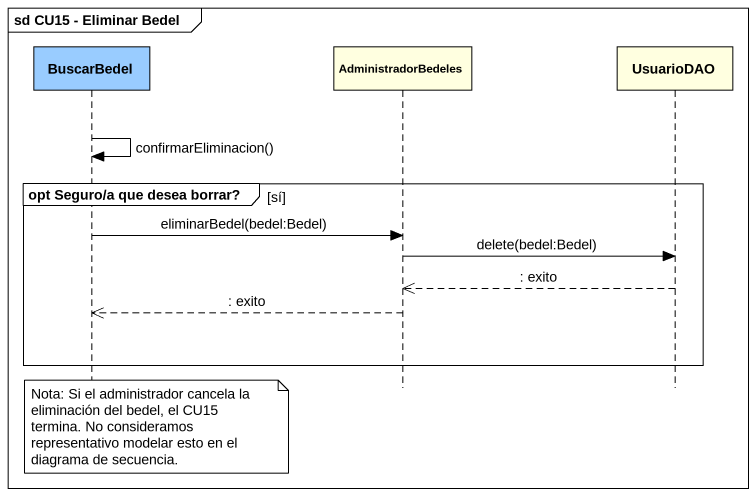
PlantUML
@startuml
mainframe sd CU15 - Eliminar Bedel
hide footbox
participant BuscarBedel #99CCFF
participant AdministradorBedeles #FFFFE0
participant UsuarioDAO #FFFFE0

BuscarBedel -> BuscarBedel : confirmarEliminacion()
group opt Seguro/a que desea borrar? [sí]
  BuscarBedel -> AdministradorBedeles : eliminarBedel(bedel:Bedel)
  AdministradorBedeles -> UsuarioDAO : delete(bedel:Bedel)
  UsuarioDAO -->> AdministradorBedeles : : exito
  AdministradorBedeles -->> BuscarBedel : : exito
end
note over BuscarBedel : Nota: Si el administrador cancela la eliminación del bedel, el CU15 termina. No consideramos representativo modelar esto en el diagrama de secuencia.
@enduml
